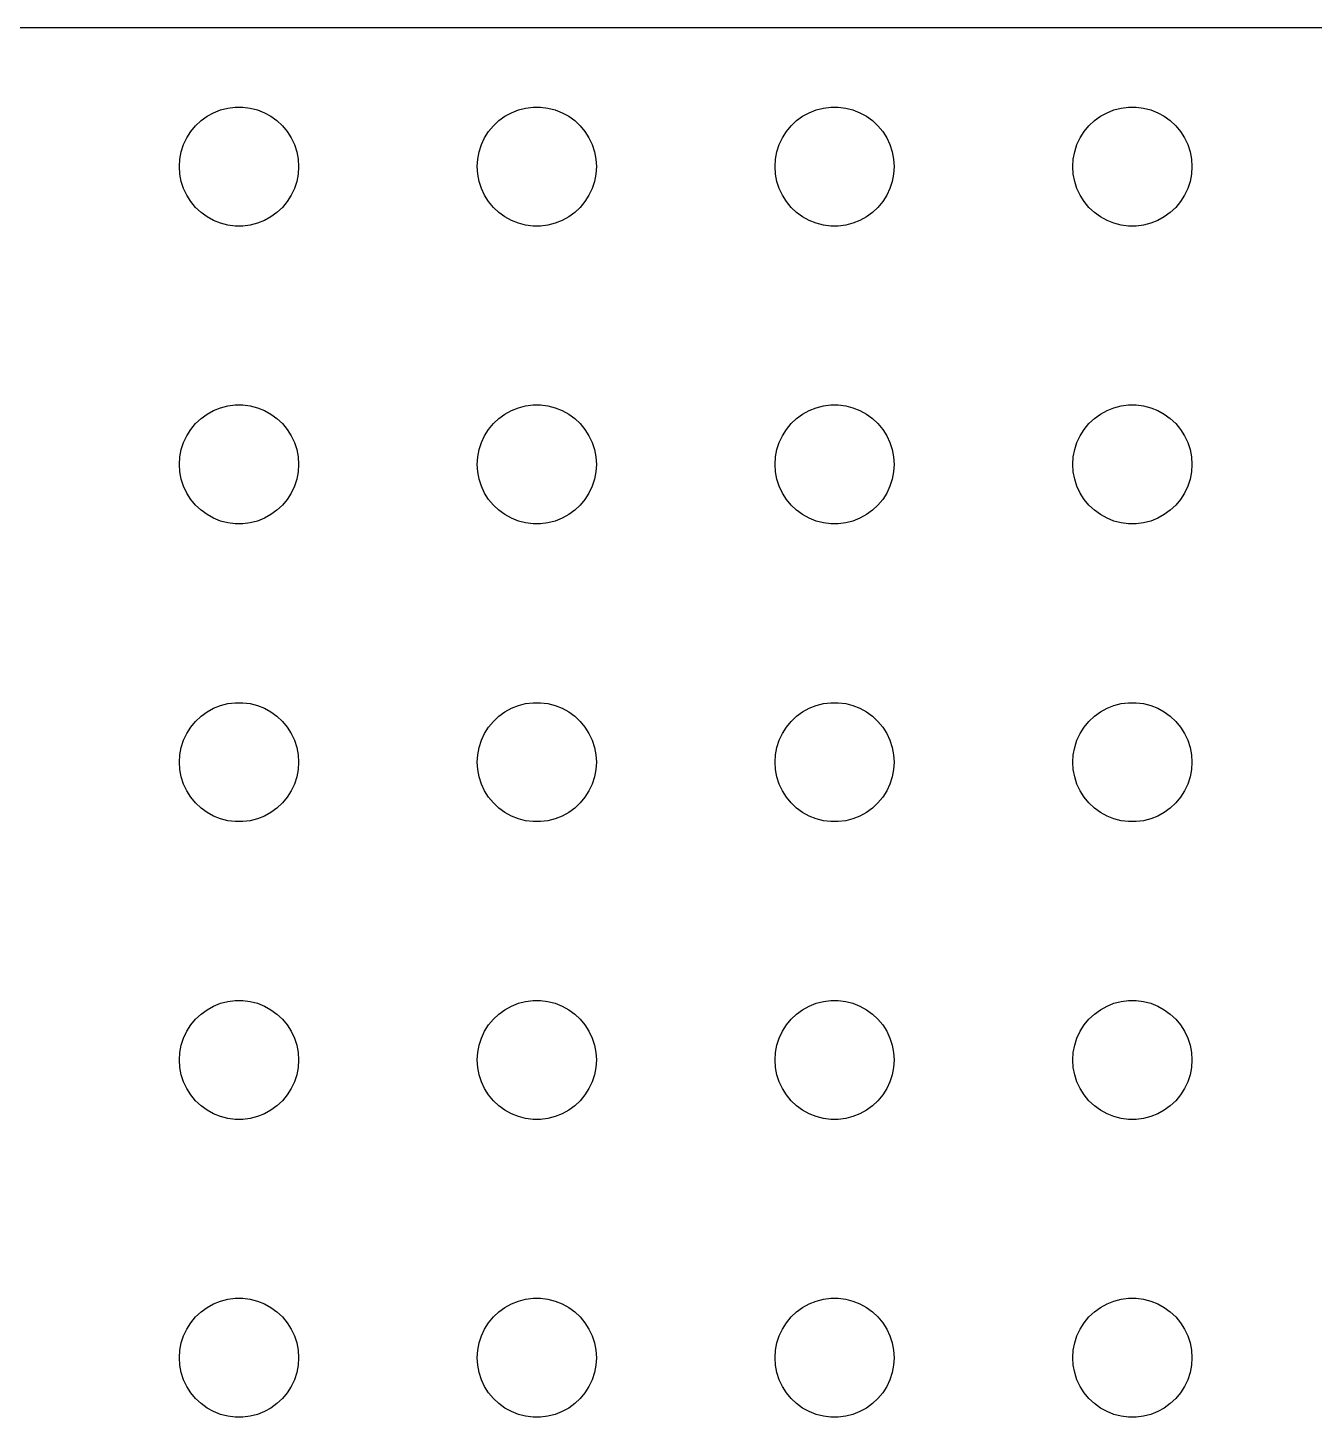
# Model space of a CAD drawing. Header units: metres. Extents: x -142 to 142, y -142 to 142.
# Drawn here: x -70.6 to -5.8, y 72 to 142 of the extents above; entities that cross this region are included whole.
import ezdxf

# ---------------------------------------------------------------- set-up
doc = ezdxf.new("R2010")
doc.units = ezdxf.units.M

msp = doc.modelspace()

# ---------------------------------------------------------------- linework, layer by layer
for p, q in [((137.314, 141.99), (-137.314, 141.99)), ((-60.927, 137.853), (-60.5621, 137.947)), ((-60.5621, 137.947), (-60.1884, 137.994)), ((-60.1884, 137.994), (-59.8116, 137.994)), ((-59.8116, 137.994), (-59.4379, 137.947)), ((-59.4379, 137.947), (-59.0729, 137.853)), ((-45.927, 137.853), (-45.5621, 137.947)), ((-45.5621, 137.947), (-45.1884, 137.994)), ((-45.1884, 137.994), (-44.8116, 137.994)), ((-44.8116, 137.994), (-44.4379, 137.947)), ((-44.4379, 137.947), (-44.0729, 137.853)), ((-30.927, 137.853), (-30.5621, 137.947)), ((-30.5621, 137.947), (-30.1884, 137.994)), ((-30.1884, 137.994), (-29.8116, 137.994)), ((-29.8116, 137.994), (-29.4379, 137.947)), ((-29.4379, 137.947), (-29.0729, 137.853)), ((-15.927, 137.853), (-15.5621, 137.947)), ((-15.5621, 137.947), (-15.1884, 137.994)), ((-15.1884, 137.994), (-14.8116, 137.994)), ((-14.8116, 137.994), (-14.4379, 137.947)), ((-14.4379, 137.947), (-14.0729, 137.853)), ((-62.1869, 137.054), (-61.9123, 137.312)), ((-61.9123, 137.312), (-61.6075, 137.533)), ((-61.6075, 137.533), (-61.2773, 137.714)), ((-61.2773, 137.714), (-60.927, 137.853)), ((-59.0729, 137.853), (-58.7227, 137.714)), ((-58.7227, 137.714), (-58.3925, 137.533)), ((-58.3925, 137.533), (-58.0877, 137.312)), ((-58.0877, 137.312), (-57.8131, 137.054)), ((-47.1869, 137.054), (-46.9123, 137.312)), ((-46.9123, 137.312), (-46.6075, 137.533)), ((-46.6075, 137.533), (-46.2773, 137.714)), ((-46.2773, 137.714), (-45.927, 137.853)), ((-44.0729, 137.853), (-43.7227, 137.714)), ((-43.7227, 137.714), (-43.3925, 137.533)), ((-43.3925, 137.533), (-43.0877, 137.312)), ((-43.0877, 137.312), (-42.8131, 137.054)), ((-32.1869, 137.054), (-31.9123, 137.312)), ((-31.9123, 137.312), (-31.6075, 137.533)), ((-31.6075, 137.533), (-31.2773, 137.714)), ((-31.2773, 137.714), (-30.927, 137.853)), ((-29.0729, 137.853), (-28.7227, 137.714)), ((-28.7227, 137.714), (-28.3925, 137.533)), ((-28.3925, 137.533), (-28.0877, 137.312)), ((-28.0877, 137.312), (-27.8131, 137.054)), ((-17.1869, 137.054), (-16.9123, 137.312)), ((-16.9123, 137.312), (-16.6075, 137.533)), ((-16.6075, 137.533), (-16.2773, 137.714)), ((-16.2773, 137.714), (-15.927, 137.853)), ((-14.0729, 137.853), (-13.7227, 137.714)), ((-13.7227, 137.714), (-13.3925, 137.533)), ((-13.3925, 137.533), (-13.0877, 137.312)), ((-13.0877, 137.312), (-12.8131, 137.054)), ((-62.6289, 136.445), (-62.427, 136.763)), ((-62.427, 136.763), (-62.1869, 137.054)), ((-57.8131, 137.054), (-57.5729, 136.763)), ((-57.5729, 136.763), (-57.3711, 136.445)), ((-47.6289, 136.445), (-47.427, 136.763)), ((-47.427, 136.763), (-47.1869, 137.054)), ((-42.8131, 137.054), (-42.5729, 136.763)), ((-42.5729, 136.763), (-42.3711, 136.445)), ((-32.6289, 136.445), (-32.427, 136.763)), ((-32.427, 136.763), (-32.1869, 137.054)), ((-27.8131, 137.054), (-27.5729, 136.763)), ((-27.5729, 136.763), (-27.3711, 136.445)), ((-17.6289, 136.445), (-17.427, 136.763)), ((-17.427, 136.763), (-17.1869, 137.054)), ((-12.8131, 137.054), (-12.5729, 136.763)), ((-12.5729, 136.763), (-12.3711, 136.445)), ((-62.9057, 135.746), (-62.7893, 136.104)), ((-62.7893, 136.104), (-62.6289, 136.445)), ((-57.3711, 136.445), (-57.2107, 136.104)), ((-57.2107, 136.104), (-57.0942, 135.746)), ((-47.9057, 135.746), (-47.7893, 136.104)), ((-47.7893, 136.104), (-47.6289, 136.445)), ((-42.3711, 136.445), (-42.2107, 136.104)), ((-42.2107, 136.104), (-42.0942, 135.746)), ((-32.9057, 135.746), (-32.7893, 136.104)), ((-32.7893, 136.104), (-32.6289, 136.445)), ((-27.3711, 136.445), (-27.2107, 136.104)), ((-27.2107, 136.104), (-27.0942, 135.746)), ((-17.9057, 135.746), (-17.7893, 136.104)), ((-17.7893, 136.104), (-17.6289, 136.445)), ((-12.3711, 136.445), (-12.2107, 136.104)), ((-12.2107, 136.104), (-12.0942, 135.746)), ((-63, 135), (-62.9763, 135.376)), ((-62.9763, 135.376), (-62.9057, 135.746)), ((-57.0942, 135.746), (-57.0237, 135.376)), ((-57.0237, 135.376), (-57, 135)), ((-48, 135), (-47.9763, 135.376)), ((-47.9763, 135.376), (-47.9057, 135.746)), ((-42.0942, 135.746), (-42.0237, 135.376)), ((-42.0237, 135.376), (-42, 135)), ((-33, 135), (-32.9763, 135.376)), ((-32.9763, 135.376), (-32.9057, 135.746)), ((-27.0942, 135.746), (-27.0237, 135.376)), ((-27.0237, 135.376), (-27, 135)), ((-18, 135), (-17.9763, 135.376)), ((-17.9763, 135.376), (-17.9057, 135.746)), ((-12.0942, 135.746), (-12.0237, 135.376)), ((-12.0237, 135.376), (-12, 135)), ((-62.9763, 134.624), (-63, 135)), ((-62.9057, 134.254), (-62.9763, 134.624)), ((-57.0237, 134.624), (-57.0942, 134.254)), ((-57, 135), (-57.0237, 134.624)), ((-47.9763, 134.624), (-48, 135)), ((-47.9057, 134.254), (-47.9763, 134.624)), ((-42.0237, 134.624), (-42.0942, 134.254)), ((-42, 135), (-42.0237, 134.624)), ((-32.9763, 134.624), (-33, 135)), ((-32.9057, 134.254), (-32.9763, 134.624)), ((-27.0237, 134.624), (-27.0942, 134.254)), ((-27, 135), (-27.0237, 134.624)), ((-17.9763, 134.624), (-18, 135)), ((-17.9057, 134.254), (-17.9763, 134.624)), ((-12.0237, 134.624), (-12.0942, 134.254)), ((-12, 135), (-12.0237, 134.624)), ((-62.7893, 133.896), (-62.9057, 134.254)), ((-62.6289, 133.555), (-62.7893, 133.896)), ((-57.2107, 133.896), (-57.3711, 133.555)), ((-57.0942, 134.254), (-57.2107, 133.896)), ((-47.7893, 133.896), (-47.9057, 134.254)), ((-47.6289, 133.555), (-47.7893, 133.896)), ((-42.2107, 133.896), (-42.3711, 133.555)), ((-42.0942, 134.254), (-42.2107, 133.896)), ((-32.7893, 133.896), (-32.9057, 134.254)), ((-32.6289, 133.555), (-32.7893, 133.896)), ((-27.2107, 133.896), (-27.3711, 133.555)), ((-27.0942, 134.254), (-27.2107, 133.896)), ((-17.7893, 133.896), (-17.9057, 134.254)), ((-17.6289, 133.555), (-17.7893, 133.896)), ((-12.2107, 133.896), (-12.3711, 133.555)), ((-12.0942, 134.254), (-12.2107, 133.896)), ((-62.427, 133.237), (-62.6289, 133.555)), ((-62.1869, 132.946), (-62.427, 133.237)), ((-57.5729, 133.237), (-57.8131, 132.946)), ((-57.3711, 133.555), (-57.5729, 133.237)), ((-47.427, 133.237), (-47.6289, 133.555)), ((-47.1869, 132.946), (-47.427, 133.237)), ((-42.5729, 133.237), (-42.8131, 132.946)), ((-42.3711, 133.555), (-42.5729, 133.237)), ((-32.427, 133.237), (-32.6289, 133.555)), ((-32.1869, 132.946), (-32.427, 133.237)), ((-27.5729, 133.237), (-27.8131, 132.946)), ((-27.3711, 133.555), (-27.5729, 133.237)), ((-17.427, 133.237), (-17.6289, 133.555)), ((-17.1869, 132.946), (-17.427, 133.237)), ((-12.5729, 133.237), (-12.8131, 132.946)), ((-12.3711, 133.555), (-12.5729, 133.237)), ((-61.9123, 132.688), (-62.1869, 132.946)), ((-61.6075, 132.467), (-61.9123, 132.688)), ((-61.2773, 132.286), (-61.6075, 132.467)), ((-60.927, 132.147), (-61.2773, 132.286)), ((-58.7227, 132.286), (-59.0729, 132.147)), ((-58.3925, 132.467), (-58.7227, 132.286)), ((-58.0877, 132.688), (-58.3925, 132.467)), ((-57.8131, 132.946), (-58.0877, 132.688)), ((-46.9123, 132.688), (-47.1869, 132.946)), ((-46.6075, 132.467), (-46.9123, 132.688)), ((-46.2773, 132.286), (-46.6075, 132.467)), ((-45.927, 132.147), (-46.2773, 132.286)), ((-43.7227, 132.286), (-44.0729, 132.147)), ((-43.3925, 132.467), (-43.7227, 132.286)), ((-43.0877, 132.688), (-43.3925, 132.467)), ((-42.8131, 132.946), (-43.0877, 132.688)), ((-31.9123, 132.688), (-32.1869, 132.946)), ((-31.6075, 132.467), (-31.9123, 132.688)), ((-31.2773, 132.286), (-31.6075, 132.467)), ((-30.927, 132.147), (-31.2773, 132.286)), ((-28.7227, 132.286), (-29.0729, 132.147)), ((-28.3925, 132.467), (-28.7227, 132.286)), ((-28.0877, 132.688), (-28.3925, 132.467)), ((-27.8131, 132.946), (-28.0877, 132.688)), ((-16.9123, 132.688), (-17.1869, 132.946)), ((-16.6075, 132.467), (-16.9123, 132.688)), ((-16.2773, 132.286), (-16.6075, 132.467)), ((-15.927, 132.147), (-16.2773, 132.286)), ((-13.7227, 132.286), (-14.0729, 132.147)), ((-13.3925, 132.467), (-13.7227, 132.286)), ((-13.0877, 132.688), (-13.3925, 132.467)), ((-12.8131, 132.946), (-13.0877, 132.688)), ((-60.5621, 132.053), (-60.927, 132.147)), ((-60.1884, 132.006), (-60.5621, 132.053)), ((-59.8116, 132.006), (-60.1884, 132.006)), ((-59.4379, 132.053), (-59.8116, 132.006)), ((-59.0729, 132.147), (-59.4379, 132.053)), ((-45.5621, 132.053), (-45.927, 132.147)), ((-45.1884, 132.006), (-45.5621, 132.053)), ((-44.8116, 132.006), (-45.1884, 132.006)), ((-44.4379, 132.053), (-44.8116, 132.006)), ((-44.0729, 132.147), (-44.4379, 132.053)), ((-30.5621, 132.053), (-30.927, 132.147)), ((-30.1884, 132.006), (-30.5621, 132.053)), ((-29.8116, 132.006), (-30.1884, 132.006)), ((-29.4379, 132.053), (-29.8116, 132.006)), ((-29.0729, 132.147), (-29.4379, 132.053)), ((-15.5621, 132.053), (-15.927, 132.147)), ((-15.1884, 132.006), (-15.5621, 132.053)), ((-14.8116, 132.006), (-15.1884, 132.006)), ((-14.4379, 132.053), (-14.8116, 132.006)), ((-14.0729, 132.147), (-14.4379, 132.053)), ((-61.9123, 122.312), (-61.6075, 122.533)), ((-61.6075, 122.533), (-61.2773, 122.714)), ((-61.2773, 122.714), (-60.927, 122.853)), ((-60.927, 122.853), (-60.5621, 122.947)), ((-60.5621, 122.947), (-60.1884, 122.994)), ((-60.1884, 122.994), (-59.8116, 122.994)), ((-59.8116, 122.994), (-59.4379, 122.947)), ((-59.4379, 122.947), (-59.0729, 122.853)), ((-59.0729, 122.853), (-58.7227, 122.714)), ((-58.7227, 122.714), (-58.3925, 122.533)), ((-58.3925, 122.533), (-58.0877, 122.312)), ((-46.9123, 122.312), (-46.6075, 122.533)), ((-46.6075, 122.533), (-46.2773, 122.714)), ((-46.2773, 122.714), (-45.927, 122.853)), ((-45.927, 122.853), (-45.5621, 122.947)), ((-45.5621, 122.947), (-45.1884, 122.994)), ((-45.1884, 122.994), (-44.8116, 122.994)), ((-44.8116, 122.994), (-44.4379, 122.947)), ((-44.4379, 122.947), (-44.0729, 122.853)), ((-44.0729, 122.853), (-43.7227, 122.714)), ((-43.7227, 122.714), (-43.3925, 122.533)), ((-43.3925, 122.533), (-43.0877, 122.312)), ((-31.9123, 122.312), (-31.6075, 122.533)), ((-31.6075, 122.533), (-31.2773, 122.714)), ((-31.2773, 122.714), (-30.927, 122.853)), ((-30.927, 122.853), (-30.5621, 122.947)), ((-30.5621, 122.947), (-30.1884, 122.994)), ((-30.1884, 122.994), (-29.8116, 122.994)), ((-29.8116, 122.994), (-29.4379, 122.947)), ((-29.4379, 122.947), (-29.0729, 122.853)), ((-29.0729, 122.853), (-28.7227, 122.714)), ((-28.7227, 122.714), (-28.3925, 122.533)), ((-28.3925, 122.533), (-28.0877, 122.312)), ((-16.9123, 122.312), (-16.6075, 122.533)), ((-16.6075, 122.533), (-16.2773, 122.714)), ((-16.2773, 122.714), (-15.927, 122.853)), ((-15.927, 122.853), (-15.5621, 122.947)), ((-15.5621, 122.947), (-15.1884, 122.994)), ((-15.1884, 122.994), (-14.8116, 122.994)), ((-14.8116, 122.994), (-14.4379, 122.947)), ((-14.4379, 122.947), (-14.0729, 122.853)), ((-14.0729, 122.853), (-13.7227, 122.714)), ((-13.7227, 122.714), (-13.3925, 122.533)), ((-13.3925, 122.533), (-13.0877, 122.312)), ((-62.427, 121.763), (-62.1869, 122.054)), ((-62.1869, 122.054), (-61.9123, 122.312)), ((-58.0877, 122.312), (-57.8131, 122.054)), ((-57.8131, 122.054), (-57.5729, 121.763)), ((-47.427, 121.763), (-47.1869, 122.054)), ((-47.1869, 122.054), (-46.9123, 122.312)), ((-43.0877, 122.312), (-42.8131, 122.054)), ((-42.8131, 122.054), (-42.5729, 121.763)), ((-32.427, 121.763), (-32.1869, 122.054)), ((-32.1869, 122.054), (-31.9123, 122.312)), ((-28.0877, 122.312), (-27.8131, 122.054)), ((-27.8131, 122.054), (-27.5729, 121.763)), ((-17.427, 121.763), (-17.1869, 122.054)), ((-17.1869, 122.054), (-16.9123, 122.312)), ((-13.0877, 122.312), (-12.8131, 122.054)), ((-12.8131, 122.054), (-12.5729, 121.763)), ((-62.9057, 120.746), (-62.7893, 121.104)), ((-62.7893, 121.104), (-62.6289, 121.445)), ((-62.6289, 121.445), (-62.427, 121.763)), ((-57.5729, 121.763), (-57.3711, 121.445)), ((-57.3711, 121.445), (-57.2107, 121.104)), ((-57.2107, 121.104), (-57.0942, 120.746)), ((-47.9057, 120.746), (-47.7893, 121.104)), ((-47.7893, 121.104), (-47.6289, 121.445)), ((-47.6289, 121.445), (-47.427, 121.763)), ((-42.5729, 121.763), (-42.3711, 121.445)), ((-42.3711, 121.445), (-42.2107, 121.104)), ((-42.2107, 121.104), (-42.0942, 120.746)), ((-32.9057, 120.746), (-32.7893, 121.104)), ((-32.7893, 121.104), (-32.6289, 121.445)), ((-32.6289, 121.445), (-32.427, 121.763)), ((-27.5729, 121.763), (-27.3711, 121.445)), ((-27.3711, 121.445), (-27.2107, 121.104)), ((-27.2107, 121.104), (-27.0942, 120.746)), ((-17.9057, 120.746), (-17.7893, 121.104)), ((-17.7893, 121.104), (-17.6289, 121.445)), ((-17.6289, 121.445), (-17.427, 121.763)), ((-12.5729, 121.763), (-12.3711, 121.445)), ((-12.3711, 121.445), (-12.2107, 121.104)), ((-12.2107, 121.104), (-12.0942, 120.746)), ((-63, 120), (-62.9763, 120.376)), ((-62.9763, 120.376), (-62.9057, 120.746)), ((-57.0942, 120.746), (-57.0237, 120.376)), ((-57.0237, 120.376), (-57, 120)), ((-48, 120), (-47.9763, 120.376)), ((-47.9763, 120.376), (-47.9057, 120.746)), ((-42.0942, 120.746), (-42.0237, 120.376)), ((-42.0237, 120.376), (-42, 120)), ((-33, 120), (-32.9763, 120.376)), ((-32.9763, 120.376), (-32.9057, 120.746)), ((-27.0942, 120.746), (-27.0237, 120.376)), ((-27.0237, 120.376), (-27, 120)), ((-18, 120), (-17.9763, 120.376)), ((-17.9763, 120.376), (-17.9057, 120.746)), ((-12.0942, 120.746), (-12.0237, 120.376)), ((-12.0237, 120.376), (-12, 120)), ((-62.9763, 119.624), (-63, 120)), ((-57, 120), (-57.0237, 119.624)), ((-47.9763, 119.624), (-48, 120)), ((-42, 120), (-42.0237, 119.624)), ((-32.9763, 119.624), (-33, 120)), ((-27, 120), (-27.0237, 119.624)), ((-17.9763, 119.624), (-18, 120)), ((-12, 120), (-12.0237, 119.624)), ((-62.9057, 119.254), (-62.9763, 119.624)), ((-62.7893, 118.896), (-62.9057, 119.254)), ((-57.0942, 119.254), (-57.2107, 118.896)), ((-57.0237, 119.624), (-57.0942, 119.254)), ((-47.9057, 119.254), (-47.9763, 119.624)), ((-47.7893, 118.896), (-47.9057, 119.254)), ((-42.0942, 119.254), (-42.2107, 118.896)), ((-42.0237, 119.624), (-42.0942, 119.254)), ((-32.9057, 119.254), (-32.9763, 119.624)), ((-32.7893, 118.896), (-32.9057, 119.254)), ((-27.0942, 119.254), (-27.2107, 118.896)), ((-27.0237, 119.624), (-27.0942, 119.254)), ((-17.9057, 119.254), (-17.9763, 119.624)), ((-17.7893, 118.896), (-17.9057, 119.254)), ((-12.0942, 119.254), (-12.2107, 118.896)), ((-12.0237, 119.624), (-12.0942, 119.254)), ((-62.6289, 118.555), (-62.7893, 118.896)), ((-62.427, 118.237), (-62.6289, 118.555)), ((-57.3711, 118.555), (-57.5729, 118.237)), ((-57.2107, 118.896), (-57.3711, 118.555)), ((-47.6289, 118.555), (-47.7893, 118.896)), ((-47.427, 118.237), (-47.6289, 118.555)), ((-42.3711, 118.555), (-42.5729, 118.237)), ((-42.2107, 118.896), (-42.3711, 118.555)), ((-32.6289, 118.555), (-32.7893, 118.896)), ((-32.427, 118.237), (-32.6289, 118.555)), ((-27.3711, 118.555), (-27.5729, 118.237)), ((-27.2107, 118.896), (-27.3711, 118.555)), ((-17.6289, 118.555), (-17.7893, 118.896)), ((-17.427, 118.237), (-17.6289, 118.555)), ((-12.3711, 118.555), (-12.5729, 118.237)), ((-12.2107, 118.896), (-12.3711, 118.555)), ((-62.1869, 117.946), (-62.427, 118.237)), ((-61.9123, 117.688), (-62.1869, 117.946)), ((-61.6075, 117.467), (-61.9123, 117.688)), ((-58.0877, 117.688), (-58.3925, 117.467)), ((-57.8131, 117.946), (-58.0877, 117.688)), ((-57.5729, 118.237), (-57.8131, 117.946)), ((-47.1869, 117.946), (-47.427, 118.237)), ((-46.9123, 117.688), (-47.1869, 117.946)), ((-46.6075, 117.467), (-46.9123, 117.688)), ((-43.0877, 117.688), (-43.3925, 117.467)), ((-42.8131, 117.946), (-43.0877, 117.688)), ((-42.5729, 118.237), (-42.8131, 117.946)), ((-32.1869, 117.946), (-32.427, 118.237)), ((-31.9123, 117.688), (-32.1869, 117.946)), ((-31.6075, 117.467), (-31.9123, 117.688)), ((-28.0877, 117.688), (-28.3925, 117.467)), ((-27.8131, 117.946), (-28.0877, 117.688)), ((-27.5729, 118.237), (-27.8131, 117.946)), ((-17.1869, 117.946), (-17.427, 118.237)), ((-16.9123, 117.688), (-17.1869, 117.946)), ((-16.6075, 117.467), (-16.9123, 117.688)), ((-13.0877, 117.688), (-13.3925, 117.467)), ((-12.8131, 117.946), (-13.0877, 117.688)), ((-12.5729, 118.237), (-12.8131, 117.946)), ((-61.2773, 117.286), (-61.6075, 117.467)), ((-60.927, 117.147), (-61.2773, 117.286)), ((-60.5621, 117.053), (-60.927, 117.147)), ((-60.1884, 117.006), (-60.5621, 117.053)), ((-59.8116, 117.006), (-60.1884, 117.006)), ((-59.4379, 117.053), (-59.8116, 117.006)), ((-59.0729, 117.147), (-59.4379, 117.053)), ((-58.7227, 117.286), (-59.0729, 117.147)), ((-58.3925, 117.467), (-58.7227, 117.286)), ((-46.2773, 117.286), (-46.6075, 117.467)), ((-45.927, 117.147), (-46.2773, 117.286)), ((-45.5621, 117.053), (-45.927, 117.147)), ((-45.1884, 117.006), (-45.5621, 117.053)), ((-44.8116, 117.006), (-45.1884, 117.006)), ((-44.4379, 117.053), (-44.8116, 117.006)), ((-44.0729, 117.147), (-44.4379, 117.053)), ((-43.7227, 117.286), (-44.0729, 117.147)), ((-43.3925, 117.467), (-43.7227, 117.286)), ((-31.2773, 117.286), (-31.6075, 117.467)), ((-30.927, 117.147), (-31.2773, 117.286)), ((-30.5621, 117.053), (-30.927, 117.147)), ((-30.1884, 117.006), (-30.5621, 117.053)), ((-29.8116, 117.006), (-30.1884, 117.006)), ((-29.4379, 117.053), (-29.8116, 117.006)), ((-29.0729, 117.147), (-29.4379, 117.053)), ((-28.7227, 117.286), (-29.0729, 117.147)), ((-28.3925, 117.467), (-28.7227, 117.286)), ((-16.2773, 117.286), (-16.6075, 117.467)), ((-15.927, 117.147), (-16.2773, 117.286)), ((-15.5621, 117.053), (-15.927, 117.147)), ((-15.1884, 117.006), (-15.5621, 117.053)), ((-14.8116, 117.006), (-15.1884, 117.006)), ((-14.4379, 117.053), (-14.8116, 117.006)), ((-14.0729, 117.147), (-14.4379, 117.053)), ((-13.7227, 117.286), (-14.0729, 117.147)), ((-13.3925, 117.467), (-13.7227, 117.286)), ((-61.2773, 107.714), (-60.927, 107.853)), ((-60.927, 107.853), (-60.5621, 107.947)), ((-60.5621, 107.947), (-60.1884, 107.994)), ((-60.1884, 107.994), (-59.8116, 107.994)), ((-59.8116, 107.994), (-59.4379, 107.947)), ((-59.4379, 107.947), (-59.0729, 107.853)), ((-59.0729, 107.853), (-58.7227, 107.714)), ((-46.2773, 107.714), (-45.927, 107.853)), ((-45.927, 107.853), (-45.5621, 107.947)), ((-45.5621, 107.947), (-45.1884, 107.994)), ((-45.1884, 107.994), (-44.8116, 107.994)), ((-44.8116, 107.994), (-44.4379, 107.947)), ((-44.4379, 107.947), (-44.0729, 107.853)), ((-44.0729, 107.853), (-43.7227, 107.714)), ((-31.2773, 107.714), (-30.927, 107.853)), ((-30.927, 107.853), (-30.5621, 107.947)), ((-30.5621, 107.947), (-30.1884, 107.994)), ((-30.1884, 107.994), (-29.8116, 107.994)), ((-29.8116, 107.994), (-29.4379, 107.947)), ((-29.4379, 107.947), (-29.0729, 107.853)), ((-29.0729, 107.853), (-28.7227, 107.714)), ((-16.2773, 107.714), (-15.927, 107.853)), ((-15.927, 107.853), (-15.5621, 107.947)), ((-15.5621, 107.947), (-15.1884, 107.994)), ((-15.1884, 107.994), (-14.8116, 107.994)), ((-14.8116, 107.994), (-14.4379, 107.947)), ((-14.4379, 107.947), (-14.0729, 107.853)), ((-14.0729, 107.853), (-13.7227, 107.714)), ((-62.1869, 107.054), (-61.9123, 107.312)), ((-61.9123, 107.312), (-61.6075, 107.533)), ((-61.6075, 107.533), (-61.2773, 107.714)), ((-58.7227, 107.714), (-58.3925, 107.533)), ((-58.3925, 107.533), (-58.0877, 107.312)), ((-58.0877, 107.312), (-57.8131, 107.054)), ((-47.1869, 107.054), (-46.9123, 107.312)), ((-46.9123, 107.312), (-46.6075, 107.533)), ((-46.6075, 107.533), (-46.2773, 107.714)), ((-43.7227, 107.714), (-43.3925, 107.533)), ((-43.3925, 107.533), (-43.0877, 107.312)), ((-43.0877, 107.312), (-42.8131, 107.054)), ((-32.1869, 107.054), (-31.9123, 107.312)), ((-31.9123, 107.312), (-31.6075, 107.533)), ((-31.6075, 107.533), (-31.2773, 107.714)), ((-28.7227, 107.714), (-28.3925, 107.533)), ((-28.3925, 107.533), (-28.0877, 107.312)), ((-28.0877, 107.312), (-27.8131, 107.054)), ((-17.1869, 107.054), (-16.9123, 107.312)), ((-16.9123, 107.312), (-16.6075, 107.533)), ((-16.6075, 107.533), (-16.2773, 107.714)), ((-13.7227, 107.714), (-13.3925, 107.533)), ((-13.3925, 107.533), (-13.0877, 107.312)), ((-13.0877, 107.312), (-12.8131, 107.054)), ((-62.7893, 106.104), (-62.6289, 106.445)), ((-62.6289, 106.445), (-62.427, 106.763)), ((-62.427, 106.763), (-62.1869, 107.054)), ((-57.8131, 107.054), (-57.5729, 106.763)), ((-57.5729, 106.763), (-57.3711, 106.445)), ((-57.3711, 106.445), (-57.2107, 106.104)), ((-47.7893, 106.104), (-47.6289, 106.445)), ((-47.6289, 106.445), (-47.427, 106.763)), ((-47.427, 106.763), (-47.1869, 107.054)), ((-42.8131, 107.054), (-42.5729, 106.763)), ((-42.5729, 106.763), (-42.3711, 106.445)), ((-42.3711, 106.445), (-42.2107, 106.104)), ((-32.7893, 106.104), (-32.6289, 106.445)), ((-32.6289, 106.445), (-32.427, 106.763)), ((-32.427, 106.763), (-32.1869, 107.054)), ((-27.8131, 107.054), (-27.5729, 106.763)), ((-27.5729, 106.763), (-27.3711, 106.445)), ((-27.3711, 106.445), (-27.2107, 106.104)), ((-17.7893, 106.104), (-17.6289, 106.445)), ((-17.6289, 106.445), (-17.427, 106.763)), ((-17.427, 106.763), (-17.1869, 107.054)), ((-12.8131, 107.054), (-12.5729, 106.763)), ((-12.5729, 106.763), (-12.3711, 106.445)), ((-12.3711, 106.445), (-12.2107, 106.104)), ((-62.9763, 105.376), (-62.9057, 105.746)), ((-62.9057, 105.746), (-62.7893, 106.104)), ((-57.2107, 106.104), (-57.0942, 105.746)), ((-57.0942, 105.746), (-57.0237, 105.376)), ((-47.9763, 105.376), (-47.9057, 105.746)), ((-47.9057, 105.746), (-47.7893, 106.104)), ((-42.2107, 106.104), (-42.0942, 105.746)), ((-42.0942, 105.746), (-42.0237, 105.376)), ((-32.9763, 105.376), (-32.9057, 105.746)), ((-32.9057, 105.746), (-32.7893, 106.104)), ((-27.2107, 106.104), (-27.0942, 105.746)), ((-27.0942, 105.746), (-27.0237, 105.376)), ((-17.9763, 105.376), (-17.9057, 105.746)), ((-17.9057, 105.746), (-17.7893, 106.104)), ((-12.2107, 106.104), (-12.0942, 105.746)), ((-12.0942, 105.746), (-12.0237, 105.376)), ((-63, 105), (-62.9763, 105.376)), ((-62.9763, 104.624), (-63, 105)), ((-57.0237, 105.376), (-57, 105)), ((-57, 105), (-57.0237, 104.624)), ((-48, 105), (-47.9763, 105.376)), ((-47.9763, 104.624), (-48, 105)), ((-42.0237, 105.376), (-42, 105)), ((-42, 105), (-42.0237, 104.624)), ((-33, 105), (-32.9763, 105.376)), ((-32.9763, 104.624), (-33, 105)), ((-27.0237, 105.376), (-27, 105)), ((-27, 105), (-27.0237, 104.624)), ((-18, 105), (-17.9763, 105.376)), ((-17.9763, 104.624), (-18, 105)), ((-12.0237, 105.376), (-12, 105)), ((-12, 105), (-12.0237, 104.624)), ((-62.9057, 104.254), (-62.9763, 104.624)), ((-57.0237, 104.624), (-57.0942, 104.254)), ((-47.9057, 104.254), (-47.9763, 104.624)), ((-42.0237, 104.624), (-42.0942, 104.254)), ((-32.9057, 104.254), (-32.9763, 104.624)), ((-27.0237, 104.624), (-27.0942, 104.254)), ((-17.9057, 104.254), (-17.9763, 104.624)), ((-12.0237, 104.624), (-12.0942, 104.254)), ((-62.7893, 103.896), (-62.9057, 104.254)), ((-62.6289, 103.555), (-62.7893, 103.896)), ((-57.2107, 103.896), (-57.3711, 103.555)), ((-57.0942, 104.254), (-57.2107, 103.896)), ((-47.7893, 103.896), (-47.9057, 104.254)), ((-47.6289, 103.555), (-47.7893, 103.896)), ((-42.2107, 103.896), (-42.3711, 103.555)), ((-42.0942, 104.254), (-42.2107, 103.896)), ((-32.7893, 103.896), (-32.9057, 104.254)), ((-32.6289, 103.555), (-32.7893, 103.896)), ((-27.2107, 103.896), (-27.3711, 103.555)), ((-27.0942, 104.254), (-27.2107, 103.896)), ((-17.7893, 103.896), (-17.9057, 104.254)), ((-17.6289, 103.555), (-17.7893, 103.896)), ((-12.2107, 103.896), (-12.3711, 103.555)), ((-12.0942, 104.254), (-12.2107, 103.896)), ((-62.427, 103.237), (-62.6289, 103.555)), ((-62.1869, 102.946), (-62.427, 103.237)), ((-61.9123, 102.688), (-62.1869, 102.946)), ((-57.8131, 102.946), (-58.0877, 102.688)), ((-57.5729, 103.237), (-57.8131, 102.946)), ((-57.3711, 103.555), (-57.5729, 103.237)), ((-47.427, 103.237), (-47.6289, 103.555)), ((-47.1869, 102.946), (-47.427, 103.237)), ((-46.9123, 102.688), (-47.1869, 102.946)), ((-42.8131, 102.946), (-43.0877, 102.688)), ((-42.5729, 103.237), (-42.8131, 102.946)), ((-42.3711, 103.555), (-42.5729, 103.237)), ((-32.427, 103.237), (-32.6289, 103.555)), ((-32.1869, 102.946), (-32.427, 103.237)), ((-31.9123, 102.688), (-32.1869, 102.946)), ((-27.8131, 102.946), (-28.0877, 102.688)), ((-27.5729, 103.237), (-27.8131, 102.946)), ((-27.3711, 103.555), (-27.5729, 103.237)), ((-17.427, 103.237), (-17.6289, 103.555)), ((-17.1869, 102.946), (-17.427, 103.237)), ((-16.9123, 102.688), (-17.1869, 102.946)), ((-12.8131, 102.946), (-13.0877, 102.688)), ((-12.5729, 103.237), (-12.8131, 102.946)), ((-12.3711, 103.555), (-12.5729, 103.237)), ((-61.6075, 102.467), (-61.9123, 102.688)), ((-61.2773, 102.286), (-61.6075, 102.467)), ((-60.927, 102.147), (-61.2773, 102.286)), ((-58.7227, 102.286), (-59.0729, 102.147)), ((-58.3925, 102.467), (-58.7227, 102.286)), ((-58.0877, 102.688), (-58.3925, 102.467)), ((-46.6075, 102.467), (-46.9123, 102.688)), ((-46.2773, 102.286), (-46.6075, 102.467)), ((-45.927, 102.147), (-46.2773, 102.286)), ((-43.7227, 102.286), (-44.0729, 102.147)), ((-43.3925, 102.467), (-43.7227, 102.286)), ((-43.0877, 102.688), (-43.3925, 102.467)), ((-31.6075, 102.467), (-31.9123, 102.688)), ((-31.2773, 102.286), (-31.6075, 102.467)), ((-30.927, 102.147), (-31.2773, 102.286)), ((-28.7227, 102.286), (-29.0729, 102.147)), ((-28.3925, 102.467), (-28.7227, 102.286)), ((-28.0877, 102.688), (-28.3925, 102.467)), ((-16.6075, 102.467), (-16.9123, 102.688)), ((-16.2773, 102.286), (-16.6075, 102.467)), ((-15.927, 102.147), (-16.2773, 102.286)), ((-13.7227, 102.286), (-14.0729, 102.147)), ((-13.3925, 102.467), (-13.7227, 102.286)), ((-13.0877, 102.688), (-13.3925, 102.467)), ((-60.5621, 102.053), (-60.927, 102.147)), ((-60.1884, 102.006), (-60.5621, 102.053)), ((-59.8116, 102.006), (-60.1884, 102.006)), ((-59.4379, 102.053), (-59.8116, 102.006)), ((-59.0729, 102.147), (-59.4379, 102.053)), ((-45.5621, 102.053), (-45.927, 102.147)), ((-45.1884, 102.006), (-45.5621, 102.053)), ((-44.8116, 102.006), (-45.1884, 102.006)), ((-44.4379, 102.053), (-44.8116, 102.006)), ((-44.0729, 102.147), (-44.4379, 102.053)), ((-30.5621, 102.053), (-30.927, 102.147)), ((-30.1884, 102.006), (-30.5621, 102.053)), ((-29.8116, 102.006), (-30.1884, 102.006)), ((-29.4379, 102.053), (-29.8116, 102.006)), ((-29.0729, 102.147), (-29.4379, 102.053)), ((-15.5621, 102.053), (-15.927, 102.147)), ((-15.1884, 102.006), (-15.5621, 102.053)), ((-14.8116, 102.006), (-15.1884, 102.006)), ((-14.4379, 102.053), (-14.8116, 102.006)), ((-14.0729, 102.147), (-14.4379, 102.053)), ((-61.9123, 92.3115), (-61.6075, 92.533)), ((-61.6075, 92.533), (-61.2773, 92.7145)), ((-61.2773, 92.7145), (-60.927, 92.8532)), ((-60.927, 92.8532), (-60.5621, 92.9469)), ((-60.5621, 92.9469), (-60.1884, 92.9941)), ((-60.1884, 92.9941), (-59.8116, 92.9941)), ((-59.8116, 92.9941), (-59.4379, 92.9469)), ((-59.4379, 92.9469), (-59.0729, 92.8532)), ((-59.0729, 92.8532), (-58.7227, 92.7145)), ((-58.7227, 92.7145), (-58.3925, 92.533)), ((-58.3925, 92.533), (-58.0877, 92.3115)), ((-46.9123, 92.3115), (-46.6075, 92.533)), ((-46.6075, 92.533), (-46.2773, 92.7145)), ((-46.2773, 92.7145), (-45.927, 92.8532)), ((-45.927, 92.8532), (-45.5621, 92.9469)), ((-45.5621, 92.9469), (-45.1884, 92.9941)), ((-45.1884, 92.9941), (-44.8116, 92.9941)), ((-44.8116, 92.9941), (-44.4379, 92.9469)), ((-44.4379, 92.9469), (-44.0729, 92.8532)), ((-44.0729, 92.8532), (-43.7227, 92.7145)), ((-43.7227, 92.7145), (-43.3925, 92.533)), ((-43.3925, 92.533), (-43.0877, 92.3115)), ((-31.9123, 92.3115), (-31.6075, 92.533)), ((-31.6075, 92.533), (-31.2773, 92.7145)), ((-31.2773, 92.7145), (-30.927, 92.8532)), ((-30.927, 92.8532), (-30.5621, 92.9469)), ((-30.5621, 92.9469), (-30.1884, 92.9941)), ((-30.1884, 92.9941), (-29.8116, 92.9941)), ((-29.8116, 92.9941), (-29.4379, 92.9469)), ((-29.4379, 92.9469), (-29.0729, 92.8532)), ((-29.0729, 92.8532), (-28.7227, 92.7145)), ((-28.7227, 92.7145), (-28.3925, 92.533)), ((-28.3925, 92.533), (-28.0877, 92.3115)), ((-16.9123, 92.3115), (-16.6075, 92.533)), ((-16.6075, 92.533), (-16.2773, 92.7145)), ((-16.2773, 92.7145), (-15.927, 92.8532)), ((-15.927, 92.8532), (-15.5621, 92.9469)), ((-15.5621, 92.9469), (-15.1884, 92.9941)), ((-15.1884, 92.9941), (-14.8116, 92.9941)), ((-14.8116, 92.9941), (-14.4379, 92.9469)), ((-14.4379, 92.9469), (-14.0729, 92.8532)), ((-14.0729, 92.8532), (-13.7227, 92.7145)), ((-13.7227, 92.7145), (-13.3925, 92.533)), ((-13.3925, 92.533), (-13.0877, 92.3115)), ((-62.6289, 91.4453), (-62.427, 91.7634)), ((-62.427, 91.7634), (-62.1869, 92.0536)), ((-62.1869, 92.0536), (-61.9123, 92.3115)), ((-58.0877, 92.3115), (-57.8131, 92.0536)), ((-57.8131, 92.0536), (-57.5729, 91.7634)), ((-57.5729, 91.7634), (-57.3711, 91.4453)), ((-47.6289, 91.4453), (-47.427, 91.7634)), ((-47.427, 91.7634), (-47.1869, 92.0536)), ((-47.1869, 92.0536), (-46.9123, 92.3115)), ((-43.0877, 92.3115), (-42.8131, 92.0536)), ((-42.8131, 92.0536), (-42.5729, 91.7634)), ((-42.5729, 91.7634), (-42.3711, 91.4453)), ((-32.6289, 91.4453), (-32.427, 91.7634)), ((-32.427, 91.7634), (-32.1869, 92.0536)), ((-32.1869, 92.0536), (-31.9123, 92.3115)), ((-28.0877, 92.3115), (-27.8131, 92.0536)), ((-27.8131, 92.0536), (-27.5729, 91.7634)), ((-27.5729, 91.7634), (-27.3711, 91.4453)), ((-17.6289, 91.4453), (-17.427, 91.7634)), ((-17.427, 91.7634), (-17.1869, 92.0536)), ((-17.1869, 92.0536), (-16.9123, 92.3115)), ((-13.0877, 92.3115), (-12.8131, 92.0536)), ((-12.8131, 92.0536), (-12.5729, 91.7634)), ((-12.5729, 91.7634), (-12.3711, 91.4453)), ((-62.9057, 90.7461), (-62.7893, 91.1044)), ((-62.7893, 91.1044), (-62.6289, 91.4453)), ((-57.3711, 91.4453), (-57.2107, 91.1044)), ((-57.2107, 91.1044), (-57.0942, 90.7461)), ((-47.9057, 90.7461), (-47.7893, 91.1044)), ((-47.7893, 91.1044), (-47.6289, 91.4453)), ((-42.3711, 91.4453), (-42.2107, 91.1044)), ((-42.2107, 91.1044), (-42.0942, 90.7461)), ((-32.9057, 90.7461), (-32.7893, 91.1044)), ((-32.7893, 91.1044), (-32.6289, 91.4453)), ((-27.3711, 91.4453), (-27.2107, 91.1044)), ((-27.2107, 91.1044), (-27.0942, 90.7461)), ((-17.9057, 90.7461), (-17.7893, 91.1044)), ((-17.7893, 91.1044), (-17.6289, 91.4453)), ((-12.3711, 91.4453), (-12.2107, 91.1044)), ((-12.2107, 91.1044), (-12.0942, 90.7461)), ((-63, 90), (-62.9763, 90.376)), ((-62.9763, 90.376), (-62.9057, 90.7461)), ((-57.0942, 90.7461), (-57.0237, 90.376)), ((-57.0237, 90.376), (-57, 90)), ((-48, 90), (-47.9763, 90.376)), ((-47.9763, 90.376), (-47.9057, 90.7461)), ((-42.0942, 90.7461), (-42.0237, 90.376)), ((-42.0237, 90.376), (-42, 90)), ((-33, 90), (-32.9763, 90.376)), ((-32.9763, 90.376), (-32.9057, 90.7461)), ((-27.0942, 90.7461), (-27.0237, 90.376)), ((-27.0237, 90.376), (-27, 90)), ((-18, 90), (-17.9763, 90.376)), ((-17.9763, 90.376), (-17.9057, 90.7461)), ((-12.0942, 90.7461), (-12.0237, 90.376)), ((-12.0237, 90.376), (-12, 90)), ((-62.9763, 89.624), (-63, 90)), ((-62.9057, 89.2539), (-62.9763, 89.624)), ((-57.0237, 89.624), (-57.0942, 89.2539)), ((-57, 90), (-57.0237, 89.624)), ((-47.9763, 89.624), (-48, 90)), ((-47.9057, 89.2539), (-47.9763, 89.624)), ((-42.0237, 89.624), (-42.0942, 89.2539)), ((-42, 90), (-42.0237, 89.624)), ((-32.9763, 89.624), (-33, 90)), ((-32.9057, 89.2539), (-32.9763, 89.624)), ((-27.0237, 89.624), (-27.0942, 89.2539)), ((-27, 90), (-27.0237, 89.624)), ((-17.9763, 89.624), (-18, 90)), ((-17.9057, 89.2539), (-17.9763, 89.624)), ((-12.0237, 89.624), (-12.0942, 89.2539)), ((-12, 90), (-12.0237, 89.624)), ((-62.7893, 88.8956), (-62.9057, 89.2539)), ((-62.6289, 88.5547), (-62.7893, 88.8956)), ((-57.2107, 88.8956), (-57.3711, 88.5547)), ((-57.0942, 89.2539), (-57.2107, 88.8956)), ((-47.7893, 88.8956), (-47.9057, 89.2539)), ((-47.6289, 88.5547), (-47.7893, 88.8956)), ((-42.2107, 88.8956), (-42.3711, 88.5547)), ((-42.0942, 89.2539), (-42.2107, 88.8956)), ((-32.7893, 88.8956), (-32.9057, 89.2539)), ((-32.6289, 88.5547), (-32.7893, 88.8956)), ((-27.2107, 88.8956), (-27.3711, 88.5547)), ((-27.0942, 89.2539), (-27.2107, 88.8956)), ((-17.7893, 88.8956), (-17.9057, 89.2539)), ((-17.6289, 88.5547), (-17.7893, 88.8956)), ((-12.2107, 88.8956), (-12.3711, 88.5547)), ((-12.0942, 89.2539), (-12.2107, 88.8956)), ((-62.427, 88.2366), (-62.6289, 88.5547)), ((-62.1869, 87.9464), (-62.427, 88.2366)), ((-57.5729, 88.2366), (-57.8131, 87.9464)), ((-57.3711, 88.5547), (-57.5729, 88.2366)), ((-47.427, 88.2366), (-47.6289, 88.5547)), ((-47.1869, 87.9464), (-47.427, 88.2366)), ((-42.5729, 88.2366), (-42.8131, 87.9464)), ((-42.3711, 88.5547), (-42.5729, 88.2366)), ((-32.427, 88.2366), (-32.6289, 88.5547)), ((-32.1869, 87.9464), (-32.427, 88.2366)), ((-27.5729, 88.2366), (-27.8131, 87.9464)), ((-27.3711, 88.5547), (-27.5729, 88.2366)), ((-17.427, 88.2366), (-17.6289, 88.5547)), ((-17.1869, 87.9464), (-17.427, 88.2366)), ((-12.5729, 88.2366), (-12.8131, 87.9464)), ((-12.3711, 88.5547), (-12.5729, 88.2366)), ((-61.9123, 87.6885), (-62.1869, 87.9464)), ((-61.6075, 87.467), (-61.9123, 87.6885)), ((-58.0877, 87.6885), (-58.3925, 87.467)), ((-57.8131, 87.9464), (-58.0877, 87.6885)), ((-46.9123, 87.6885), (-47.1869, 87.9464)), ((-46.6075, 87.467), (-46.9123, 87.6885)), ((-43.0877, 87.6885), (-43.3925, 87.467)), ((-42.8131, 87.9464), (-43.0877, 87.6885)), ((-31.9123, 87.6885), (-32.1869, 87.9464)), ((-31.6075, 87.467), (-31.9123, 87.6885)), ((-28.0877, 87.6885), (-28.3925, 87.467)), ((-27.8131, 87.9464), (-28.0877, 87.6885)), ((-16.9123, 87.6885), (-17.1869, 87.9464)), ((-16.6075, 87.467), (-16.9123, 87.6885)), ((-13.0877, 87.6885), (-13.3925, 87.467)), ((-12.8131, 87.9464), (-13.0877, 87.6885)), ((-61.2773, 87.2855), (-61.6075, 87.467)), ((-60.927, 87.1468), (-61.2773, 87.2855)), ((-60.5621, 87.0531), (-60.927, 87.1468)), ((-60.1884, 87.0059), (-60.5621, 87.0531)), ((-59.8116, 87.0059), (-60.1884, 87.0059)), ((-59.4379, 87.0531), (-59.8116, 87.0059)), ((-59.0729, 87.1468), (-59.4379, 87.0531)), ((-58.7227, 87.2855), (-59.0729, 87.1468)), ((-58.3925, 87.467), (-58.7227, 87.2855)), ((-46.2773, 87.2855), (-46.6075, 87.467)), ((-45.927, 87.1468), (-46.2773, 87.2855)), ((-45.5621, 87.0531), (-45.927, 87.1468)), ((-45.1884, 87.0059), (-45.5621, 87.0531)), ((-44.8116, 87.0059), (-45.1884, 87.0059)), ((-44.4379, 87.0531), (-44.8116, 87.0059)), ((-44.0729, 87.1468), (-44.4379, 87.0531)), ((-43.7227, 87.2855), (-44.0729, 87.1468)), ((-43.3925, 87.467), (-43.7227, 87.2855)), ((-31.2773, 87.2855), (-31.6075, 87.467)), ((-30.927, 87.1468), (-31.2773, 87.2855)), ((-30.5621, 87.0531), (-30.927, 87.1468)), ((-30.1884, 87.0059), (-30.5621, 87.0531)), ((-29.8116, 87.0059), (-30.1884, 87.0059)), ((-29.4379, 87.0531), (-29.8116, 87.0059)), ((-29.0729, 87.1468), (-29.4379, 87.0531)), ((-28.7227, 87.2855), (-29.0729, 87.1468)), ((-28.3925, 87.467), (-28.7227, 87.2855)), ((-16.2773, 87.2855), (-16.6075, 87.467)), ((-15.927, 87.1468), (-16.2773, 87.2855)), ((-15.5621, 87.0531), (-15.927, 87.1468)), ((-15.1884, 87.0059), (-15.5621, 87.0531)), ((-14.8116, 87.0059), (-15.1884, 87.0059)), ((-14.4379, 87.0531), (-14.8116, 87.0059)), ((-14.0729, 87.1468), (-14.4379, 87.0531)), ((-13.7227, 87.2855), (-14.0729, 87.1468)), ((-13.3925, 87.467), (-13.7227, 87.2855)), ((-61.6075, 77.533), (-61.2773, 77.7145)), ((-61.2773, 77.7145), (-60.927, 77.8532)), ((-60.927, 77.8532), (-60.5621, 77.9469)), ((-60.5621, 77.9469), (-60.1884, 77.9941)), ((-60.1884, 77.9941), (-59.8116, 77.9941)), ((-59.8116, 77.9941), (-59.4379, 77.9469)), ((-59.4379, 77.9469), (-59.0729, 77.8532)), ((-59.0729, 77.8532), (-58.7227, 77.7145)), ((-58.7227, 77.7145), (-58.3925, 77.533)), ((-46.6075, 77.533), (-46.2773, 77.7145)), ((-46.2773, 77.7145), (-45.927, 77.8532)), ((-45.927, 77.8532), (-45.5621, 77.9469)), ((-45.5621, 77.9469), (-45.1884, 77.9941)), ((-45.1884, 77.9941), (-44.8116, 77.9941)), ((-44.8116, 77.9941), (-44.4379, 77.9469)), ((-44.4379, 77.9469), (-44.0729, 77.8532)), ((-44.0729, 77.8532), (-43.7227, 77.7145)), ((-43.7227, 77.7145), (-43.3925, 77.533)), ((-31.6075, 77.533), (-31.2773, 77.7145)), ((-31.2773, 77.7145), (-30.927, 77.8532)), ((-30.927, 77.8532), (-30.5621, 77.9469)), ((-30.5621, 77.9469), (-30.1884, 77.9941)), ((-30.1884, 77.9941), (-29.8116, 77.9941)), ((-29.8116, 77.9941), (-29.4379, 77.9469)), ((-29.4379, 77.9469), (-29.0729, 77.8532)), ((-29.0729, 77.8532), (-28.7227, 77.7145)), ((-28.7227, 77.7145), (-28.3925, 77.533)), ((-16.6075, 77.533), (-16.2773, 77.7145)), ((-16.2773, 77.7145), (-15.927, 77.8532)), ((-15.927, 77.8532), (-15.5621, 77.9469)), ((-15.5621, 77.9469), (-15.1884, 77.9941)), ((-15.1884, 77.9941), (-14.8116, 77.9941)), ((-14.8116, 77.9941), (-14.4379, 77.9469)), ((-14.4379, 77.9469), (-14.0729, 77.8532)), ((-14.0729, 77.8532), (-13.7227, 77.7145)), ((-13.7227, 77.7145), (-13.3925, 77.533)), ((-62.427, 76.7634), (-62.1869, 77.0536)), ((-62.1869, 77.0536), (-61.9123, 77.3115)), ((-61.9123, 77.3115), (-61.6075, 77.533)), ((-58.3925, 77.533), (-58.0877, 77.3115)), ((-58.0877, 77.3115), (-57.8131, 77.0536)), ((-57.8131, 77.0536), (-57.5729, 76.7634)), ((-47.427, 76.7634), (-47.1869, 77.0536)), ((-47.1869, 77.0536), (-46.9123, 77.3115)), ((-46.9123, 77.3115), (-46.6075, 77.533)), ((-43.3925, 77.533), (-43.0877, 77.3115)), ((-43.0877, 77.3115), (-42.8131, 77.0536)), ((-42.8131, 77.0536), (-42.5729, 76.7634)), ((-32.427, 76.7634), (-32.1869, 77.0536)), ((-32.1869, 77.0536), (-31.9123, 77.3115)), ((-31.9123, 77.3115), (-31.6075, 77.533)), ((-28.3925, 77.533), (-28.0877, 77.3115)), ((-28.0877, 77.3115), (-27.8131, 77.0536)), ((-27.8131, 77.0536), (-27.5729, 76.7634)), ((-17.427, 76.7634), (-17.1869, 77.0536)), ((-17.1869, 77.0536), (-16.9123, 77.3115)), ((-16.9123, 77.3115), (-16.6075, 77.533)), ((-13.3925, 77.533), (-13.0877, 77.3115)), ((-13.0877, 77.3115), (-12.8131, 77.0536)), ((-12.8131, 77.0536), (-12.5729, 76.7634)), ((-62.7893, 76.1044), (-62.6289, 76.4453)), ((-62.6289, 76.4453), (-62.427, 76.7634)), ((-57.5729, 76.7634), (-57.3711, 76.4453)), ((-57.3711, 76.4453), (-57.2107, 76.1044)), ((-47.7893, 76.1044), (-47.6289, 76.4453)), ((-47.6289, 76.4453), (-47.427, 76.7634)), ((-42.5729, 76.7634), (-42.3711, 76.4453)), ((-42.3711, 76.4453), (-42.2107, 76.1044)), ((-32.7893, 76.1044), (-32.6289, 76.4453)), ((-32.6289, 76.4453), (-32.427, 76.7634)), ((-27.5729, 76.7634), (-27.3711, 76.4453)), ((-27.3711, 76.4453), (-27.2107, 76.1044)), ((-17.7893, 76.1044), (-17.6289, 76.4453)), ((-17.6289, 76.4453), (-17.427, 76.7634)), ((-12.5729, 76.7634), (-12.3711, 76.4453)), ((-12.3711, 76.4453), (-12.2107, 76.1044)), ((-62.9763, 75.376), (-62.9057, 75.7461)), ((-62.9057, 75.7461), (-62.7893, 76.1044)), ((-57.2107, 76.1044), (-57.0942, 75.7461)), ((-57.0942, 75.7461), (-57.0237, 75.376)), ((-47.9763, 75.376), (-47.9057, 75.7461)), ((-47.9057, 75.7461), (-47.7893, 76.1044)), ((-42.2107, 76.1044), (-42.0942, 75.7461)), ((-42.0942, 75.7461), (-42.0237, 75.376)), ((-32.9763, 75.376), (-32.9057, 75.7461)), ((-32.9057, 75.7461), (-32.7893, 76.1044)), ((-27.2107, 76.1044), (-27.0942, 75.7461)), ((-27.0942, 75.7461), (-27.0237, 75.376)), ((-17.9763, 75.376), (-17.9057, 75.7461)), ((-17.9057, 75.7461), (-17.7893, 76.1044)), ((-12.2107, 76.1044), (-12.0942, 75.7461)), ((-12.0942, 75.7461), (-12.0237, 75.376)), ((-63, 75), (-62.9763, 75.376)), ((-62.9763, 74.624), (-63, 75)), ((-57.0237, 75.376), (-57, 75)), ((-57, 75), (-57.0237, 74.624)), ((-48, 75), (-47.9763, 75.376)), ((-47.9763, 74.624), (-48, 75)), ((-42.0237, 75.376), (-42, 75)), ((-42, 75), (-42.0237, 74.624)), ((-33, 75), (-32.9763, 75.376)), ((-32.9763, 74.624), (-33, 75)), ((-27.0237, 75.376), (-27, 75)), ((-27, 75), (-27.0237, 74.624)), ((-18, 75), (-17.9763, 75.376)), ((-17.9763, 74.624), (-18, 75)), ((-12.0237, 75.376), (-12, 75)), ((-12, 75), (-12.0237, 74.624)), ((-62.9057, 74.2539), (-62.9763, 74.624)), ((-62.7893, 73.8956), (-62.9057, 74.2539)), ((-57.0942, 74.2539), (-57.2107, 73.8956)), ((-57.0237, 74.624), (-57.0942, 74.2539)), ((-47.9057, 74.2539), (-47.9763, 74.624)), ((-47.7893, 73.8956), (-47.9057, 74.2539)), ((-42.0942, 74.2539), (-42.2107, 73.8956)), ((-42.0237, 74.624), (-42.0942, 74.2539)), ((-32.9057, 74.2539), (-32.9763, 74.624)), ((-32.7893, 73.8956), (-32.9057, 74.2539)), ((-27.0942, 74.2539), (-27.2107, 73.8956)), ((-27.0237, 74.624), (-27.0942, 74.2539)), ((-17.9057, 74.2539), (-17.9763, 74.624)), ((-17.7893, 73.8956), (-17.9057, 74.2539)), ((-12.0942, 74.2539), (-12.2107, 73.8956)), ((-12.0237, 74.624), (-12.0942, 74.2539)), ((-62.6289, 73.5547), (-62.7893, 73.8956)), ((-62.427, 73.2366), (-62.6289, 73.5547)), ((-57.3711, 73.5547), (-57.5729, 73.2366)), ((-57.2107, 73.8956), (-57.3711, 73.5547)), ((-47.6289, 73.5547), (-47.7893, 73.8956)), ((-47.427, 73.2366), (-47.6289, 73.5547)), ((-42.3711, 73.5547), (-42.5729, 73.2366)), ((-42.2107, 73.8956), (-42.3711, 73.5547)), ((-32.6289, 73.5547), (-32.7893, 73.8956)), ((-32.427, 73.2366), (-32.6289, 73.5547)), ((-27.3711, 73.5547), (-27.5729, 73.2366)), ((-27.2107, 73.8956), (-27.3711, 73.5547)), ((-17.6289, 73.5547), (-17.7893, 73.8956)), ((-17.427, 73.2366), (-17.6289, 73.5547)), ((-12.3711, 73.5547), (-12.5729, 73.2366)), ((-12.2107, 73.8956), (-12.3711, 73.5547)), ((-62.1869, 72.9464), (-62.427, 73.2366)), ((-61.9123, 72.6885), (-62.1869, 72.9464)), ((-57.8131, 72.9464), (-58.0877, 72.6885)), ((-57.5729, 73.2366), (-57.8131, 72.9464)), ((-47.1869, 72.9464), (-47.427, 73.2366)), ((-46.9123, 72.6885), (-47.1869, 72.9464)), ((-42.8131, 72.9464), (-43.0877, 72.6885)), ((-42.5729, 73.2366), (-42.8131, 72.9464)), ((-32.1869, 72.9464), (-32.427, 73.2366)), ((-31.9123, 72.6885), (-32.1869, 72.9464)), ((-27.8131, 72.9464), (-28.0877, 72.6885)), ((-27.5729, 73.2366), (-27.8131, 72.9464)), ((-17.1869, 72.9464), (-17.427, 73.2366)), ((-16.9123, 72.6885), (-17.1869, 72.9464)), ((-12.8131, 72.9464), (-13.0877, 72.6885)), ((-12.5729, 73.2366), (-12.8131, 72.9464)), ((-61.6075, 72.467), (-61.9123, 72.6885)), ((-61.2773, 72.2855), (-61.6075, 72.467)), ((-60.927, 72.1468), (-61.2773, 72.2855)), ((-60.5621, 72.0531), (-60.927, 72.1468)), ((-59.0729, 72.1468), (-59.4379, 72.0531)), ((-58.7227, 72.2855), (-59.0729, 72.1468)), ((-58.3925, 72.467), (-58.7227, 72.2855)), ((-58.0877, 72.6885), (-58.3925, 72.467)), ((-46.6075, 72.467), (-46.9123, 72.6885)), ((-46.2773, 72.2855), (-46.6075, 72.467)), ((-45.927, 72.1468), (-46.2773, 72.2855)), ((-45.5621, 72.0531), (-45.927, 72.1468)), ((-44.0729, 72.1468), (-44.4379, 72.0531)), ((-43.7227, 72.2855), (-44.0729, 72.1468)), ((-43.3925, 72.467), (-43.7227, 72.2855)), ((-43.0877, 72.6885), (-43.3925, 72.467)), ((-31.6075, 72.467), (-31.9123, 72.6885)), ((-31.2773, 72.2855), (-31.6075, 72.467)), ((-30.927, 72.1468), (-31.2773, 72.2855)), ((-30.5621, 72.0531), (-30.927, 72.1468)), ((-29.0729, 72.1468), (-29.4379, 72.0531)), ((-28.7227, 72.2855), (-29.0729, 72.1468)), ((-28.3925, 72.467), (-28.7227, 72.2855)), ((-28.0877, 72.6885), (-28.3925, 72.467)), ((-16.6075, 72.467), (-16.9123, 72.6885)), ((-16.2773, 72.2855), (-16.6075, 72.467)), ((-15.927, 72.1468), (-16.2773, 72.2855)), ((-15.5621, 72.0531), (-15.927, 72.1468)), ((-14.0729, 72.1468), (-14.4379, 72.0531)), ((-13.7227, 72.2855), (-14.0729, 72.1468)), ((-13.3925, 72.467), (-13.7227, 72.2855)), ((-13.0877, 72.6885), (-13.3925, 72.467)), ((-60.1884, 72.0059), (-60.5621, 72.0531)), ((-59.8116, 72.0059), (-60.1884, 72.0059)), ((-59.4379, 72.0531), (-59.8116, 72.0059)), ((-45.1884, 72.0059), (-45.5621, 72.0531)), ((-44.8116, 72.0059), (-45.1884, 72.0059)), ((-44.4379, 72.0531), (-44.8116, 72.0059)), ((-30.1884, 72.0059), (-30.5621, 72.0531)), ((-29.8116, 72.0059), (-30.1884, 72.0059)), ((-29.4379, 72.0531), (-29.8116, 72.0059)), ((-15.1884, 72.0059), (-15.5621, 72.0531)), ((-14.8116, 72.0059), (-15.1884, 72.0059)), ((-14.4379, 72.0531), (-14.8116, 72.0059))]:
    msp.add_line(p, q)

doc.saveas('drawing.dxf')
